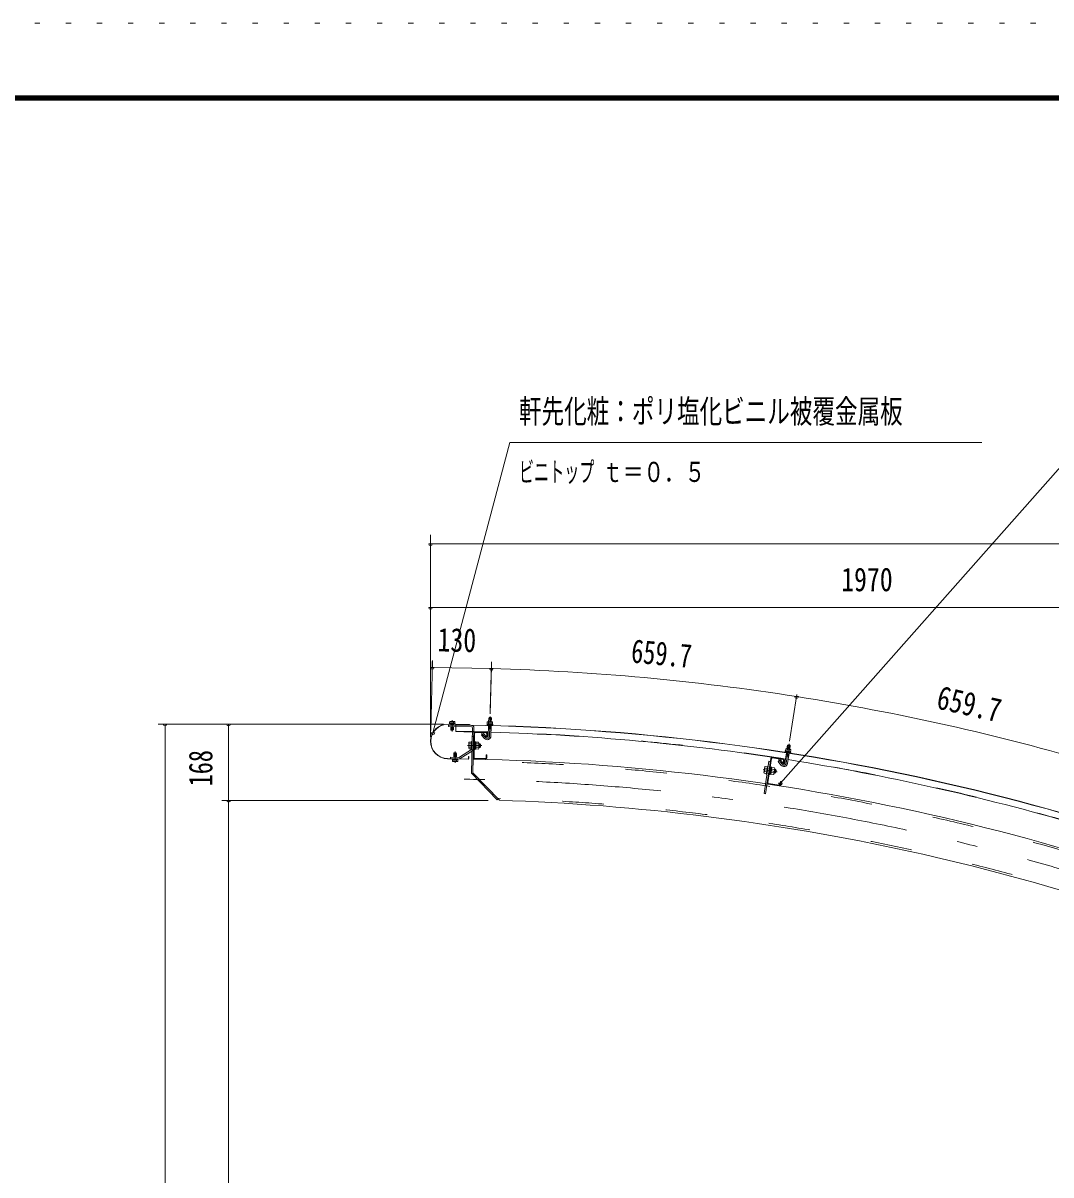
# Model space of a CAD drawing. Units: millimetres, scale not verified. Extents: x -31547 to 31550, y -14700 to 14700.
# Drawn here: x 10760 to 18687, y 5820 to 14700 of the extents above; entities that cross this region are included whole.
import ezdxf
from ezdxf.enums import TextEntityAlignment as Align

# ---------------------------------------------------------------- set-up
doc = ezdxf.new("R2010")
doc.units = ezdxf.units.MM
doc.header["$LTSCALE"] = 80
for name, pattern in [('USER2', [10, 4, -6]), ('USER3', [24, 12, -5, 2, -5]), ('USER4', [3, 0.5, -2.5])]:
    doc.linetypes.add(name, pattern=pattern)
for name, color, linetype, lineweight in [('0-6_2-02BOLD', 7, 'Continuous', 18), ('0-7_2-12HIDDEN', 3, 'USER2', 18), ('0-8_2-22CENTER', 3, 'USER3', 18), ('0-9_2-42THIN', 4, 'Continuous', 18), ('0-A_2-52DIM', 3, 'Continuous', 18), ('0-C_F-F1PAPER', 5, 'Continuous', 18), ('0-D_F-E_J_ADD', 5, 'USER4', 18)]:
    doc.layers.add(name, color=color, linetype=linetype, lineweight=lineweight)
doc.styles.add('ＭＳ ゴシック', font='')
doc.styles.get('ＭＳ ゴシック').set_extended_font_data('MS Gothic')

msp = doc.modelspace()

# ---------------------------------------------------------------- linework, layer by layer
at = {"layer": '0-6_2-02BOLD'}
for p, q in [((14350.13, 9314.07), (14350.89, 9342.59)), ((14354.49, 9345.99), (14350.89, 9342.59)), ((14371.89, 9342.02), (14350.89, 9342.59)), ((14368.48, 9345.61), (14354.49, 9345.99)), ((14371.89, 9342.02), (14368.48, 9345.61)), ((14371.12, 9313.51), (14371.89, 9342.02)), ((14039.03, 9294.39), (14202.45, 9291.12)), ((14202.48, 9292.87), (14039.07, 9296.14)), ((14041.37, 9288.74), (14041.15, 9277.54)), ((14218.91, 9273.99), (14041.15, 9277.54)), ((14219.13, 9285.19), (14041.37, 9288.74)), ((14049.66, 9313.76), (14049.42, 9301.54)), ((14052.76, 9315.47), (14049.66, 9313.76)), ((14087.05, 9314.78), (14052.76, 9315.47)), ((14058.15, 9252.35), (14058.64, 9277.2)), ((14061.58, 9248.78), (14058.15, 9252.35)), ((14079.13, 9251.93), (14058.15, 9252.35)), ((14058.86, 9288.39), (14058.98, 9293.99)), ((14059.76, 9313.56), (14059.52, 9301.33)), ((14061.58, 9248.78), (14075.57, 9248.5)), ((14079.13, 9251.93), (14075.57, 9248.5)), ((14079.14, 9251.93), (14079.63, 9276.77)), ((14079.97, 9313.16), (14079.72, 9300.93)), ((14079.86, 9287.97), (14079.97, 9293.57)), ((14091.49, 9300.69), (14091.38, 9295.09)), ((14097.42, 9290.58), (14096.77, 9238.08)), ((14202.48, 9292.87), (14202.45, 9291.12)), ((14225.77, 9266.85), (14218.75, 8916.48)), ((14236.97, 9266.62), (14230.05, 8920.89)), ((14247.54, 9235.61), (14330.13, 9233.95)), ((14338.29, 9296.89), (14338.15, 9291.64)), ((14338.15, 9291.64), (14381.88, 9290.46)), ((14339.82, 9291.59), (14339.66, 9285.99)), ((14339.66, 9285.99), (14380.06, 9284.91)), ((14343.48, 9314.25), (14377.77, 9313.33)), ((14347.16, 9203.43), (14349.32, 9283.98)), ((14348.63, 9258.19), (14369.62, 9257.62)), ((14350.48, 9312.3), (14350.06, 9296.57)), ((14368.15, 9202.87), (14370.32, 9283.42)), ((14370.68, 9311.76), (14370.26, 9296.03)), ((14377.77, 9313.33), (14380.78, 9311.49)), ((14380.22, 9290.51), (14380.06, 9284.91)), ((14380.78, 9311.49), (14380.36, 9295.75)), ((14198.65, 9153.62), (14201.17, 9157.79)), ((14201.17, 9157.79), (14217.98, 9157.45)), ((14218.05, 9160.94), (14216.85, 9101.44)), ((14218.05, 9160.94), (14223.64, 9160.82)), ((14235.65, 9200.84), (14224.45, 9201.07)), ((14241.72, 9224.52), (14237.97, 9036.96)), ((14246.04, 9160.38), (14240.44, 9160.48)), ((14246, 9157.92), (14252.99, 9157.78)), ((14247.44, 9230.01), (14330.02, 9228.36)), ((14252.99, 9157.78), (14251.9, 9103.19)), ((14273.28, 9156.34), (14252.97, 9156.75)), ((14275.64, 9152.08), (14273.28, 9156.34)), ((14319.84, 9184.35), (14295.76, 9209.75)), ((14335.51, 9222.65), (14335.03, 9198.85)), ((14335.03, 9198.85), (14340.63, 9198.74)), ((14341.1, 9222.53), (14340.63, 9198.74)), ((14082.51, 9070.52), (14081.9, 9040.08)), ((14082.51, 9070.52), (14086.08, 9073.95)), ((14082.51, 9070.52), (14103.5, 9070.1)), ((14100.07, 9073.67), (14086.08, 9073.95)), ((14125.79, 9040.38), (14219.31, 9100.06)), ((14131.81, 9030.94), (14225.34, 9090.62)), ((14200.38, 9118.39), (14217.19, 9118.06)), ((14200.91, 9144.65), (14217.72, 9144.32)), ((14216.85, 9101.44), (14222.46, 9101.34)), ((14244.9, 9103.33), (14251.9, 9103.19)), ((14252.44, 9130.49), (14245.31, 9123.63)), ((14245.45, 9130.63), (14252.58, 9137.49)), ((14272.49, 9116.95), (14252.18, 9117.36)), ((14273.01, 9143.21), (14252.71, 9143.62)), ((14281.91, 9115.9), (14274.91, 9116.04)), ((14282.47, 9143.89), (14275.47, 9144.03)), ((14282.47, 9143.89), (14281.91, 9115.9)), ((14287.26, 9121.04), (14281.91, 9115.9)), ((14282.47, 9143.89), (14287.61, 9138.54)), ((14287.26, 9121.04), (14287.61, 9138.54)), ((14332.23, 9058.88), (14331.75, 9035.08)), ((16634.35, 8995.47), (16646.84, 9075.07)), ((16637.56, 9089.29), (16636.75, 9084.1)), ((16636.75, 9084.1), (16679.97, 9077.32)), ((16638.4, 9083.84), (16637.53, 9078.31)), ((16637.53, 9078.31), (16677.45, 9072.04)), ((16644.94, 9105.84), (16678.83, 9100.53)), ((16651.63, 9103.01), (16649.19, 9087.47)), ((16651.52, 9104.81), (16655.94, 9132.99)), ((16655.1, 8992.22), (16667.59, 9071.82)), ((16676.68, 9129.73), (16655.94, 9132.99)), ((16671.59, 9099.87), (16669.16, 9084.33)), ((16672.26, 9101.56), (16676.68, 9129.73)), ((16678.32, 9077.58), (16677.45, 9072.04)), ((16678.83, 9100.53), (16681.57, 9098.31)), ((16681.57, 9098.31), (16679.13, 9082.76)), ((14033.7, 9028.1), (14191.87, 9024.93)), ((14033.74, 9029.84), (14191.91, 9026.68)), ((14057.41, 9040.57), (14057.19, 9029.37)), ((14121.89, 9039.28), (14057.41, 9040.57)), ((14070.16, 9021.76), (14070.27, 9027.36)), ((14070.16, 9021.76), (14113.9, 9020.89)), ((14071.58, 9009.5), (14071.82, 9021.73)), ((14074.6, 9007.67), (14071.58, 9009.5)), ((14081.68, 9009.3), (14081.93, 9021.53)), ((14101.89, 9008.89), (14102.13, 9021.12)), ((14113.9, 9020.89), (14114.01, 9026.49)), ((14195.79, 9045.86), (14195.47, 9030.11)), ((14243.34, 9025.65), (14325.93, 9023.99)), ((14243.46, 9031.25), (14326.04, 9029.59)), ((16512.36, 9008.89), (16474.98, 8759.68)), ((16480.67, 8965.15), (16483.71, 8968.97)), ((16483.71, 8968.97), (16500.33, 8966.47)), ((16526.96, 9030.77), (16486.06, 8758.01)), ((16500.84, 8969.92), (16492.02, 8911.07)), ((16500.84, 8969.92), (16506.38, 8969.08)), ((16532.5, 9029.93), (16504.67, 8844.41)), ((16523.43, 9007.22), (16512.36, 9008.89)), ((16538.87, 9034.64), (16620.55, 9022.39)), ((16539.69, 9040.18), (16621.39, 9027.93)), ((16601.16, 9020.71), (16584.19, 9008.34)), ((16604.81, 8980.05), (16584.19, 9008.34)), ((16621.78, 8992.42), (16601.16, 9020.71)), ((16625.26, 9016.02), (16621.73, 8992.48)), ((16621.73, 8992.48), (16627.27, 8991.65)), ((16630.8, 9015.19), (16627.27, 8991.65)), ((16642.84, 9049.58), (16663.59, 9046.33)), ((14433.94, 8708.68), (14230.05, 8920.89)), ((16480.67, 8965.15), (16474.13, 8921.54)), ((16477.86, 8930), (16494.49, 8927.5)), ((16481.76, 8955.98), (16498.38, 8953.48)), ((16492.02, 8911.07), (16497.56, 8910.24)), ((16519.72, 8906.92), (16514.17, 8907.75)), ((16528.54, 8965.76), (16519.72, 8906.92)), ((16520.08, 8909.34), (16527, 8908.3)), ((16528.54, 8965.76), (16523, 8966.59)), ((16531.05, 8935.3), (16523.09, 8929.42)), ((16524.12, 8936.34), (16532.09, 8942.23)), ((16547.24, 8906.31), (16527.15, 8909.32)), ((16549.19, 8919.3), (16529.1, 8922.31)), ((16553.08, 8945.28), (16533, 8948.3)), ((16550.28, 8910.12), (16547.24, 8906.31)), ((16556.82, 8953.73), (16550.28, 8910.12)), ((16562.54, 8944.73), (16555.62, 8945.77)), ((16562.54, 8944.73), (16558.4, 8917.04)), ((16562.54, 8944.73), (16566.96, 8938.77)), ((16564.36, 8921.46), (16566.96, 8938.77)), ((16508.55, 8832.5), (16590.24, 8820.25)), ((16509.39, 8838.04), (16591.07, 8825.79)), ((16600.97, 8854.03), (16597.44, 8830.5)), ((16600.97, 8854.03), (16606.51, 8853.2)), ((16606.51, 8853.2), (16602.97, 8829.66)), ((16474.98, 8759.68), (16486.06, 8758.01))]:
    msp.add_line(p, q, dxfattribs=at)
for points in [[(14091.49, 9300.69), (14047.75, 9301.56), (14047.64, 9295.97)], [(14087.05, 9314.78), (14090.07, 9312.96), (14089.82, 9300.73)], [(14338.29, 9296.89), (14382.02, 9295.71), (14381.88, 9290.46)], [(14343.48, 9314.25), (14340.38, 9312.57), (14339.95, 9296.84)], [(14198.65, 9153.62), (14197.77, 9109.53), (14200.12, 9105.26), (14216.93, 9104.93)], [(14246.04, 9160.38), (14244.85, 9100.88), (14239.25, 9101)], [(14275.64, 9152.08), (14274.75, 9107.99), (14272.23, 9103.81), (14251.92, 9104.22)], [(14335.08, 9198.79), (14311.01, 9224.2), (14295.76, 9209.75)], [(14100.07, 9073.67), (14103.5, 9070.1), (14102.9, 9039.66)], [(14332.23, 9058.88), (14337.83, 9058.76), (14337.35, 9034.97)], [(16637.56, 9089.29), (16680.78, 9082.5), (16679.97, 9077.32)], [(16644.94, 9105.84), (16641.65, 9104.57), (16639.21, 9089.03)], [(16676.68, 9129.73), (16673.77, 9133.73), (16659.93, 9135.9), (16655.94, 9132.99)], [(14074.6, 9007.67), (14108.89, 9006.98), (14111.99, 9008.69), (14112.23, 9020.92)], [(14195.79, 9045.86), (14197.54, 9045.82), (14197.23, 9030.07)], [(14424.04, 8718.98), (14415.96, 8711.22), (14218.75, 8916.48)], [(16474.13, 8921.54), (16475.92, 8917.01), (16492.54, 8914.51)], [(16528.17, 8963.34), (16535.1, 8962.3), (16527, 8908.3)], [(16556.82, 8953.73), (16555.03, 8958.27), (16534.95, 8961.28)], [(16564.36, 8921.46), (16558.4, 8917.04), (16551.47, 8918.08)]]:
    msp.add_lwpolyline(points, dxfattribs=at)
for centre, radius, start, end in [((14036.38, 9162.12), 134.05, 88.854, 268.854), ((14036.38, 9162.12), 132.3, 88.854, 268.854), ((14054.59, 9307.32), 8.11, 50.30775, 88.854), ((14069.31, 9285.35), 29.79, 69.02267, 108.68311), ((14084.89, 9306.71), 8.11, 88.854, 127.38544), ((13879.03, -8626.52), 17865.92, 88.49597, 89.30167), ((13879.03, -8626.52), 17916.67, 65.66528, 89.30167), ((13879.03, -8626.52), 17918.42, 65.66528, 89.30167), ((14218.76, 9266.99), 7, 358.854, 88.854), ((14218.76, 9266.99), 18.2, 358.854, 88.854), ((14247.32, 9224.41), 11.2, 88.854, 178.854), ((14345.26, 9306.09), 8.11, 49.93085, 88.46228), ((14359.83, 9284.02), 29.79, 68.63316, 108.29361), ((14375.56, 9305.28), 8.11, 88.46228, 127.00851), ((14208.66, 9151.07), 10.07, 178.854, 219.58083), ((14247.32, 9224.41), 5.6, 88.854, 178.854), ((14265.52, 9149.93), 10.07, 318.12717, 358.854), ((14340.16, 9203.61), 28, 223.46228, 358.48836), ((14329.91, 9222.75), 5.6, 358.854, 88.854), ((14329.91, 9222.75), 11.2, 358.854, 88.854), ((14340.16, 9203.61), 7, 223.46228, 358.51442), ((13879.03, -8626.52), 17865.92, 81.1133, 88.42862), ((14207.88, 9111.67), 10.07, 138.12717, 178.854), ((14234.81, 9130.84), 36.61, 157.82858, 199.87939), ((14215.55, 9105.96), 7, 302.54407, 358.854), ((14215.55, 9105.96), 18.2, 302.54407, 358.854), ((14238.59, 9130.77), 36.61, 337.82858, 19.87941), ((14264.73, 9110.54), 10.07, 358.854, 39.58083), ((16645.66, 9097.52), 8.11, 42.54817, 81.07961), ((16657.27, 9073.76), 29.79, 61.25049, 100.91093), ((16675.6, 9092.82), 8.11, 81.07961, 119.62584), ((14076.76, 9015.74), 8.11, 268.854, 307.38544), ((14092.34, 9037.11), 29.79, 249.02267, 288.68311), ((14107.06, 9015.13), 8.11, 230.30775, 268.854), ((14122.02, 9046.28), 18.2, 268.854, 302.54407), ((14122.02, 9046.28), 7, 268.854, 302.54407), ((14191.98, 9030.18), 5.25, 268.854, 358.854), ((14191.98, 9030.18), 3.5, 268.854, 358.854), ((13879.03, -8626.52), 17655.92, 65.80466, 88.854), ((14243.57, 9036.85), 11.2, 178.854, 268.854), ((14243.57, 9036.85), 5.6, 178.854, 268.854), ((14326.15, 9035.19), 11.2, 268.854, 358.854), ((14326.15, 9035.19), 5.6, 268.854, 358.854), ((16538.04, 9029.1), 11.2, 81.47133, 171.47133), ((16538.04, 9029.1), 5.6, 81.47133, 171.47133), ((16627.43, 8996.54), 28, 216.07961, 351.10568), ((16619.72, 9016.86), 5.6, 351.47133, 81.47133), ((16619.72, 9016.86), 11.2, 351.47133, 81.47133), ((16627.43, 8996.54), 7, 216.07961, 351.13176), ((13879.03, -8626.52), 17865.92, 73.73062, 81.04594), ((16484.43, 8922.37), 10.07, 130.74449, 171.47133), ((16513.61, 8937.92), 36.61, 150.44592, 192.49673), ((16490.28, 8961.34), 10.07, 171.47133, 212.19815), ((16517.34, 8937.36), 36.61, 330.44592, 12.49673), ((16540.67, 8913.94), 10.07, 351.47133, 32.19815), ((16546.51, 8952.91), 10.07, 310.74449, 351.47133), ((16510.21, 8843.58), 11.2, 171.47133, 261.47133), ((16510.21, 8843.58), 5.6, 171.47133, 261.47133), ((16591.9, 8831.33), 11.2, 261.47133, 351.47133), ((16591.9, 8831.33), 5.6, 261.47133, 351.47133), ((13879.03, -8626.52), 17344.08, 67.05199, 88.16655)]:
    msp.add_arc(centre, radius, start, end, dxfattribs=at)
at = {"layer": '0-7_2-12HIDDEN'}
for radius, start, end in [(17867.67, 88.49596, 89.30167), (17867.67, 81.1133, 88.42862), (17641.22, 65.80389, 88.854), (17867.67, 73.73062, 81.04594), (17358.77, 67.01984, 88.21622)]:
    msp.add_arc((13879.03, -8626.52), radius, start, end, dxfattribs=at)
at = {"layer": '0-8_2-22CENTER'}
for p, q in [((14070.11, 9325.63), (14068.36, 9238.14)), ((14361.75, 9355.43), (14357.66, 9203.14)), ((14296.16, 9224.6), (14327.46, 9191.57)), ((14091.54, 8996.83), (14093.29, 9084.31)), ((14187.71, 9131.78), (14297.94, 9129.57)), ((16668.35, 9144.33), (16644.72, 8993.83)), ((16586.49, 9023.01), (16613.29, 8986.24)), ((16576.05, 8928.56), (16467.01, 8944.9))]:
    msp.add_line(p, q, dxfattribs=at)
for centre, radius, start, end in [((14340.16, 9203.61), 17.5, 223.4623, 358.4623), ((16627.43, 8996.54), 17.5, 216.07962, 351.07962), ((13879.03, -8626.52), 17500, 65.24121, 90)]:
    msp.add_arc(centre, radius, start, end, dxfattribs=at)
at = {"layer": '0-9_2-42THIN'}
for p, q in [((14352.93, 9313.99), (14353.77, 9345.31)), ((14368.32, 9313.59), (14369.16, 9344.89)), ((14061.44, 9277.14), (14060.89, 9249.49)), ((14061.78, 9293.93), (14061.66, 9288.34)), ((14076.84, 9276.83), (14076.28, 9249.19)), ((14077.17, 9293.63), (14077.06, 9288.03)), ((14366.82, 9257.7), (14367.52, 9283.49)), ((14369.49, 9252.77), (14366.82, 9257.7)), ((14084.7, 9040.03), (14085.37, 9073.27)), ((14100.1, 9039.72), (14100.76, 9072.96)), ((14274.98, 9119.54), (14285.48, 9119.33)), ((14275.4, 9140.53), (14285.9, 9140.32)), ((16654.28, 9104.38), (16659.14, 9135.32)), ((16660.83, 9046.76), (16664.83, 9072.25)), ((16669.49, 9101.99), (16674.35, 9132.94)), ((16662.84, 9041.53), (16660.83, 9046.76)), ((16551.99, 8921.55), (16562.37, 8919.99)), ((16555.11, 8942.31), (16565.49, 8940.76))]:
    msp.add_line(p, q, dxfattribs=at)
for points in [[(14348.5, 9253.34), (14351.43, 9258.11), (14352.12, 9283.91)], [(16642.09, 9044.79), (16645.61, 9049.15), (16649.61, 9074.64)]]:
    msp.add_lwpolyline(points, dxfattribs=at)
at = {"layer": '0-A_2-52DIM'}
for p, q in [((14514.83, 11465.9), (13920.72, 9229.15)), ((18154.83, 11465.9), (14514.83, 11465.9)), ((18924.83, 11465.9), (16601.12, 8840.15)), ((13902.33, 9197.12), (13902.33, 10755.45)), ((13916.33, 10685.45), (13888.33, 10685.45)), ((28847.34, 10685.45), (13902.33, 10685.45)), ((13916.33, 10195.45), (13888.33, 10195.45)), ((13902.33, 10195.45), (28847.34, 10195.45)), ((13904, 9246.56), (13917.14, 9785.14)), ((13916.1, 9732.65), (13914.65, 9778.94)), ((14362.78, 9399.86), (14372.67, 9776.02)), ((13930.1, 9732.65), (13902.1, 9732.65)), ((14371.62, 9723.53), (13916.1, 9732.65)), ((14385.62, 9723.53), (14357.62, 9723.53)), ((14372.07, 9740.02), (14362.29, 9375.94)), ((16671.53, 9164.6), (16728, 9524.41)), ((16739.45, 9508.11), (16711.45, 9508.11)), ((14001.38, 9295.9), (11802.34, 9295.9)), ((11868.84, 9295.9), (11840.84, 9295.9)), ((11854.84, 9295.9), (11854.84, -1470.1)), ((12358.84, 9295.9), (12330.84, 9295.9)), ((12344.84, -917.1), (12344.84, 9295.9)), ((13934.72, 9229.15), (13906.72, 9229.15)), ((16615.12, 8840.15), (16587.12, 8840.15)), ((14348.06, 8707.9), (12292.34, 8707.9)), ((12358.84, 8707.9), (12330.84, 8707.9))]:
    msp.add_line(p, q, dxfattribs=at)
for centre, radius, start, end in [((13902.33, 10685.45), 14, 180, 0), ((13902.33, 10195.45), 14, 180, 0), ((13916.1, 9732.65), 14, 180, 0), ((14371.62, 9723.53), 14, 180, 0), ((13879, -8626.63), 18356.77, 81.07959, 88.46222), ((16725.45, 9508.11), 14, 180, 0), ((13879, -8626.64), 18356.79, 73.69698, 81.07959), ((11854.84, 9295.9), 14, 180, 0), ((12344.84, 9295.9), 14, 180, 0), ((13920.72, 9229.15), 14, 180, 0), ((16601.12, 8840.15), 14, 180, 0), ((12344.84, 8707.9), 14, 180, 0)]:
    msp.add_arc(centre, radius, start, end, dxfattribs=at)
at = {"layer": '0-C_F-F1PAPER'}
for p, q in [((-9330.05, 14140), (30849.95, 14140)), ((-9326.55, 14136.5), (30846.45, 14136.5)), ((-9323.05, 14133), (30842.95, 14133)), ((-9319.55, 14129.5), (30839.45, 14129.5)), ((-9316.05, 14126), (30835.95, 14126)), ((-9312.55, 14122.5), (30832.45, 14122.5)), ((-9309.05, 14119), (30828.95, 14119)), ((-9305.55, 14115.5), (30825.45, 14115.5)), ((-9302.05, 14112), (30821.95, 14112)), ((-9298.55, 14108.5), (30818.45, 14108.5)), ((-9295.05, 14105), (30814.95, 14105))]:
    msp.add_line(p, q, dxfattribs=at)
at = {"layer": '0-D_F-E_J_ADD'}
msp.add_lwpolyline([(-10030.05, -14700), (-10030.05, 14700), (31549.95, 14700)], dxfattribs=at)

# ---------------------------------------------------------------- texts
at = {"layer": '0-A_2-52DIM', "color": 7, "style": 'ＭＳ ゴシック'}
for s, height, width, p in [('軒先化粧：ポリ塩化ビニル被覆金属板', 182.3, 0.7, (14584.84, 11560.77)), ('ビニトップ ', 155, 0.55, (14584.84, 11115.91)), ('ｔ＝０．５', 155, 0.75, (15227.82, 11115.91)), ('1970', 182.3, 0.8, (17069.57, 10265.45))]:
    msp.add_text(s, height=height, dxfattribs=dict(at, width=width)).set_placement(p, align=Align.BOTTOM_LEFT)
for s, rotation, width, p in [('130', 358.854, 0.8, (13954.32, 9801.9)), ('659.7', 354.771, 0.75, (15439.35, 9716.78)), ('659.7', 347.388, 0.8, (17783.45, 9364.22)), ('168', 90, 0.75, (12274.84, 8816.42))]:
    msp.add_text(s, height=182.3, rotation=rotation, dxfattribs=dict(at, width=width)).set_placement(p, align=Align.BOTTOM_LEFT)

doc.saveas('drawing.dxf')
